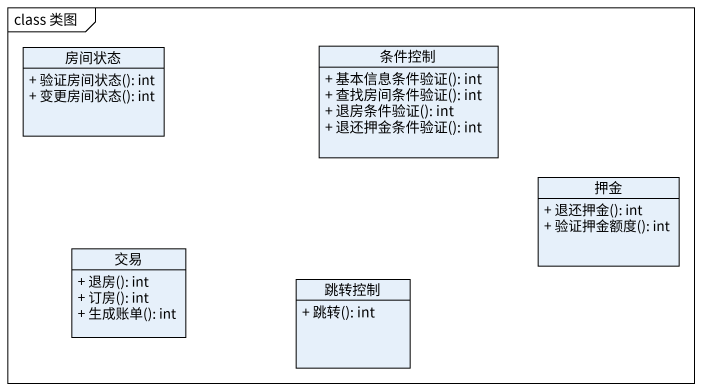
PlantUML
@startuml
mainframe class 类图
hide circle
hide empty members
skinparam classAttributeIconSize 0
class 条件控制 {
  + 基本信息条件验证(): int
  + 查找房间条件验证(): int
  + 退房条件验证(): int
  + 退还押金条件验证(): int
}
class 房间状态 {
  + 验证房间状态(): int
  + 变更房间状态(): int
}
class 押金 {
  + 退还押金(): int
  + 验证押金额度(): int
}
class 交易 {
  + 退房(): int
  + 订房(): int
  + 生成账单(): int
}
class 跳转控制 {
  + 跳转(): int
}
@enduml
